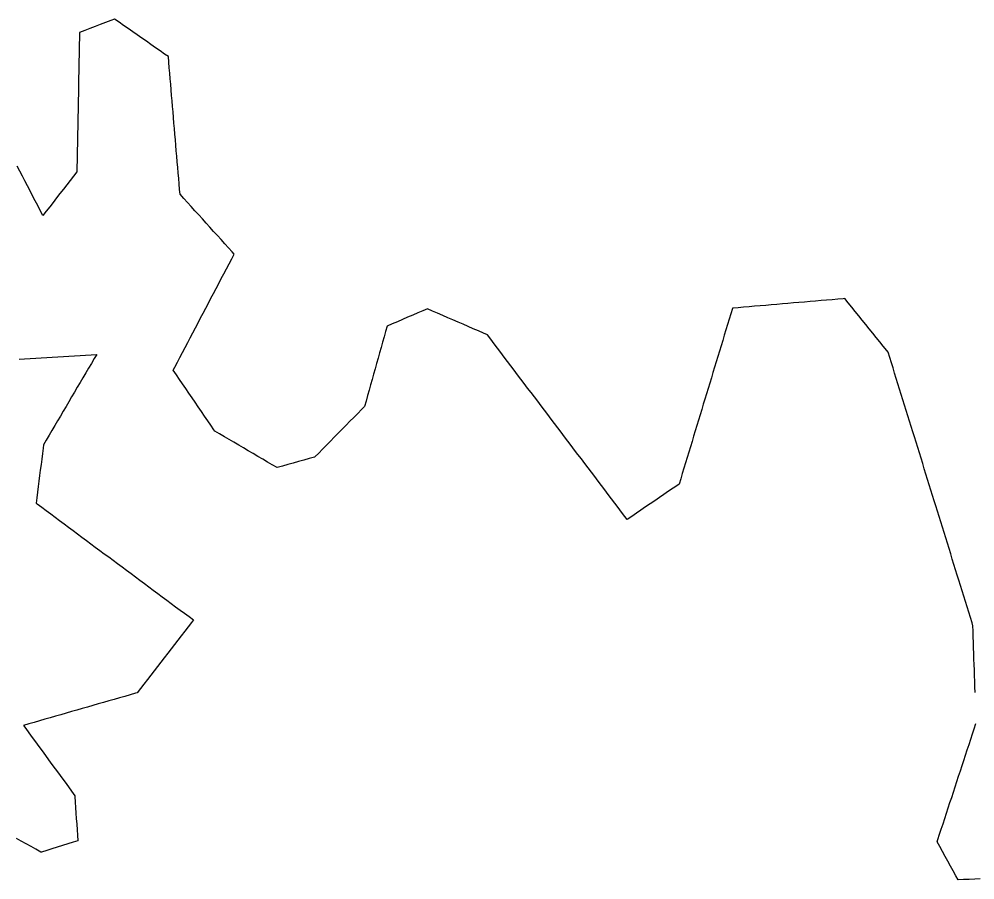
# Model space of a CAD drawing. Header units: millimetres. Extents: x 32 to 3054, y 42 to 5568.
# Drawn here: x 811.7 to 983.6, y 4592.3 to 4747.1 of the extents above; entities that cross this region are included whole.
import ezdxf

# ---------------------------------------------------------------- set-up
doc = ezdxf.new("R2010")
doc.units = ezdxf.units.MM
doc.layers.add('ALL_ISLANDS', color=7, linetype='Continuous')
doc.layers.add('OUTLINE_ISLAND_01', color=7, linetype='Continuous')

msp = doc.modelspace()

# ---------------------------------------------------------------- linework, layer by layer
at = {"layer": 'ALL_ISLANDS'}
for points in [[(983.6622, 4626.0036), (983.6321, 4627.0032), (983.6019, 4628.0027), (983.5718, 4629.0022), (983.5417, 4630.0018), (983.5116, 4631.0013), (983.4814, 4632.0009), (983.4513, 4633.0004), (983.4212, 4634), (983.3911, 4634.9995), (983.3609, 4635.9991), (983.3308, 4636.9986), (983.3007, 4637.9982), (983.1376, 4638.5235), (982.8412, 4639.4786), (982.5448, 4640.4336), (982.2484, 4641.3887), (981.9519, 4642.3437), (981.6555, 4643.2988), (981.3591, 4644.2539), (981.0627, 4645.2089), (980.7662, 4646.164), (980.4698, 4647.119), (980.1734, 4648.0741), (979.877, 4649.0291), (979.5805, 4649.9842), (979.2841, 4650.9393), (978.9877, 4651.8943), (978.6913, 4652.8494), (978.3949, 4653.8044), (978.0984, 4654.7595), (977.802, 4655.7145), (977.5056, 4656.6696), (977.2092, 4657.6246), (976.9127, 4658.5797), (976.6163, 4659.5348), (976.3199, 4660.4898), (976.0235, 4661.4449), (975.727, 4662.3999), (975.4306, 4663.355), (975.1342, 4664.31), (974.8378, 4665.2651), (974.5414, 4666.2202), (974.2449, 4667.1752), (973.9485, 4668.1303), (973.6521, 4669.0853), (973.3557, 4670.0404), (973.0592, 4670.9954), (972.7628, 4671.9505), (972.4664, 4672.9056), (972.17, 4673.8606), (971.8736, 4674.8157), (971.5771, 4675.7707), (971.2807, 4676.7258), (970.9843, 4677.6808), (970.6879, 4678.6359), (970.3914, 4679.591), (970.095, 4680.546), (969.7986, 4681.5011), (969.5022, 4682.4561), (969.2057, 4683.4112), (968.9093, 4684.3662), (968.6129, 4685.3213), (968.3165, 4686.2764), (968.0201, 4687.2314), (967.7855, 4687.5207), (967.1557, 4688.2974), (966.5259, 4689.0742), (965.8961, 4689.851), (965.2664, 4690.6277), (964.6366, 4691.4045), (964.0068, 4692.1812), (963.377, 4692.958), (962.7472, 4693.7348), (962.1174, 4694.5115), (961.4876, 4695.2883), (960.8578, 4696.0651), (960.228, 4696.8418), (959.9537, 4696.8186), (958.9573, 4696.7342), (957.9609, 4696.6498), (956.9644, 4696.5654), (955.968, 4696.481), (954.9716, 4696.3966), (953.9751, 4696.3123), (952.9787, 4696.2279), (951.9823, 4696.1435), (950.9858, 4696.0591), (949.9894, 4695.9747), (948.993, 4695.8903), (947.9966, 4695.8059), (947.0001, 4695.7215), (946.0037, 4695.6371), (945.0073, 4695.5527), (944.0108, 4695.4683), (943.0144, 4695.384), (942.018, 4695.2996), (941.0215, 4695.2152), (940.0251, 4695.1308), (940.0009, 4695.0512), (939.7104, 4694.0944), (939.4199, 4693.1375), (939.1293, 4692.1807), (938.8388, 4691.2238), (938.5482, 4690.2669), (938.2577, 4689.3101), (937.9671, 4688.3532), (937.6766, 4687.3964), (937.386, 4686.4395), (937.0955, 4685.4826), (936.805, 4684.5258), (936.5144, 4683.5689), (936.2239, 4682.612), (935.9333, 4681.6552), (935.6428, 4680.6983), (935.3522, 4679.7415), (935.0617, 4678.7846), (934.7712, 4677.8277), (934.4806, 4676.8709), (934.1901, 4675.914), (933.8995, 4674.9571), (933.609, 4674.0003), (933.3184, 4673.0434), (933.0279, 4672.0866), (932.7374, 4671.1297), (932.4468, 4670.1728), (932.1563, 4669.216), (931.8657, 4668.2591), (931.5752, 4667.3023), (931.2846, 4666.3454), (930.9941, 4665.3885), (930.7035, 4664.4317), (930.413, 4663.4748), (930.1665, 4663.3068), (929.3402, 4662.7436), (928.5139, 4662.1804), (927.6876, 4661.6172), (926.8613, 4661.0539), (926.035, 4660.4907), (925.2087, 4659.9275), (924.3824, 4659.3643), (923.5561, 4658.801), (922.7298, 4658.2378), (921.9035, 4657.6746), (921.0772, 4657.1114), (920.6738, 4657.644), (920.0701, 4658.4411), (919.4663, 4659.2383), (918.8625, 4660.0355), (918.2588, 4660.8326), (917.655, 4661.6298), (917.0513, 4662.427), (916.4475, 4663.2241), (915.8438, 4664.0213), (915.24, 4664.8185), (914.6362, 4665.6156), (914.0325, 4666.4128), (913.4287, 4667.21), (912.825, 4668.0071), (912.2212, 4668.8043), (911.6175, 4669.6015), (911.0137, 4670.3986), (910.4099, 4671.1958), (909.8062, 4671.993), (909.2024, 4672.7901), (908.5987, 4673.5873), (907.9949, 4674.3845), (907.3912, 4675.1817), (906.7874, 4675.9788), (906.1836, 4676.776), (905.5799, 4677.5732), (904.9761, 4678.3703), (904.3724, 4679.1675), (903.7686, 4679.9647), (903.1649, 4680.7618), (902.5611, 4681.559), (901.9573, 4682.3562), (901.3536, 4683.1533), (900.7498, 4683.9505), (900.1461, 4684.7477), (899.5423, 4685.5448), (898.9386, 4686.342), (898.3348, 4687.1392), (897.731, 4687.9363), (897.1273, 4688.7335), (896.5235, 4689.5307), (895.9198, 4690.3278), (895.2214, 4690.6308), (894.304, 4691.0287), (893.3866, 4691.4267), (892.4692, 4691.8246), (891.5518, 4692.2226), (890.6344, 4692.6205), (889.717, 4693.0184), (888.7995, 4693.4164), (887.8821, 4693.8143), (886.9647, 4694.2123), (886.0473, 4694.6102), (885.1299, 4695.0082), (884.3146, 4694.6605), (883.3947, 4694.2683), (882.4749, 4693.8761), (881.555, 4693.4838), (880.6351, 4693.0916), (879.7153, 4692.6994), (878.7954, 4692.3072), (877.8755, 4691.9149), (877.8733, 4691.9071), (877.6039, 4690.9441), (877.3344, 4689.9811), (877.065, 4689.0181), (876.7955, 4688.0551), (876.526, 4687.092), (876.2566, 4686.129), (875.9871, 4685.166), (875.7177, 4684.203), (875.4482, 4683.24), (875.1787, 4682.277), (874.9093, 4681.314), (874.6398, 4680.351), (874.3704, 4679.388), (874.1009, 4678.4249), (873.8315, 4677.4619), (873.2854, 4676.9072), (872.5839, 4676.1945), (871.8824, 4675.4818), (871.1809, 4674.7692), (870.4794, 4674.0565), (869.7779, 4673.3438), (869.0764, 4672.6311), (868.3749, 4671.9185), (867.6734, 4671.2058), (866.9719, 4670.4931), (866.2704, 4669.7805), (865.5689, 4669.0678), (864.8674, 4668.3551), (864.8241, 4668.3428), (863.8621, 4668.0698), (862.9001, 4667.7967), (861.9381, 4667.5237), (860.9761, 4667.2507), (860.0141, 4666.9776), (859.052, 4666.7046), (858.09, 4666.4315), (858.0767, 4666.4393), (857.214, 4666.945), (856.3512, 4667.4506), (855.4885, 4667.9562), (854.6257, 4668.4619), (853.763, 4668.9675), (852.9002, 4669.4731), (852.0375, 4669.9787), (851.1747, 4670.4844), (850.312, 4670.99), (849.4492, 4671.4956), (848.5865, 4672.0013), (847.7237, 4672.5069), (846.861, 4673.0125), (846.7131, 4673.2297), (846.1501, 4674.0561), (845.5872, 4674.8826), (845.0242, 4675.7091), (844.4612, 4676.5356), (843.8983, 4677.3621), (843.3353, 4678.1886), (842.7723, 4679.015), (842.2094, 4679.8415), (841.6464, 4680.668), (841.0835, 4681.4945), (840.5205, 4682.321), (839.9575, 4683.1474), (839.3946, 4683.9739), (839.6742, 4684.5065), (840.1391, 4685.3918), (840.604, 4686.2772), (841.0689, 4687.1626), (841.5338, 4688.048), (841.9986, 4688.9333), (842.4635, 4689.8187), (842.9284, 4690.7041), (843.3933, 4691.5894), (843.8582, 4692.4748), (844.3231, 4693.3602), (844.788, 4694.2455), (845.2529, 4695.1309), (845.7178, 4696.0163), (846.1826, 4696.9016), (846.6475, 4697.787), (847.1124, 4698.6724), (847.5773, 4699.5577), (848.0422, 4700.4431), (848.5071, 4701.3285), (848.972, 4702.2139), (849.4369, 4703.0992), (849.9018, 4703.9846), (850.3666, 4704.87), (850.0203, 4705.2511), (849.3478, 4705.9912), (848.6754, 4706.7313), (848.0029, 4707.4715), (847.3304, 4708.2116), (846.6579, 4708.9517), (845.9854, 4709.6918), (845.3129, 4710.4319), (844.6405, 4711.172), (843.968, 4711.9121), (843.2955, 4712.6523), (842.623, 4713.3924), (841.9505, 4714.1325), (841.2781, 4714.8726), (840.6056, 4715.6127), (840.5329, 4716.4735), (840.4488, 4717.4699), (840.3647, 4718.4664), (840.2805, 4719.4628), (840.1964, 4720.4593), (840.1123, 4721.4557), (840.0282, 4722.4522), (839.944, 4723.4486), (839.8599, 4724.4451), (839.7758, 4725.4416), (839.6917, 4726.438), (839.6076, 4727.4345), (839.5234, 4728.4309), (839.4393, 4729.4274), (839.3552, 4730.4238), (839.2711, 4731.4203), (839.1869, 4732.4167), (839.1028, 4733.4132), (839.0187, 4734.4097), (838.9346, 4735.4061), (838.8504, 4736.4026), (838.7663, 4737.399), (838.6822, 4738.3955), (838.5981, 4739.3919), (838.514, 4740.3884), (837.8449, 4740.8537), (837.024, 4741.4247), (836.203, 4741.9956), (835.382, 4742.5666), (834.5611, 4743.1376), (833.7401, 4743.7085), (832.9191, 4744.2795), (832.0981, 4744.8505), (831.2772, 4745.4215), (830.4562, 4745.9924), (829.6352, 4746.5634), (828.8143, 4747.1344), (828.1367, 4746.8773), (827.2017, 4746.5226), (826.2667, 4746.1679), (825.3318, 4745.8132), (824.3968, 4745.4585), (823.4618, 4745.1038), (822.5268, 4744.7491), (822.5245, 4744.6318), (822.5051, 4743.632), (822.4857, 4742.6322), (822.4662, 4741.6324), (822.4468, 4740.6326), (822.4273, 4739.6328), (822.4079, 4738.633), (822.3885, 4737.6332), (822.369, 4736.6334), (822.3496, 4735.6335), (822.3302, 4734.6337), (822.3107, 4733.6339), (822.2913, 4732.6341), (822.2718, 4731.6343), (822.2524, 4730.6345), (822.233, 4729.6347), (822.2135, 4728.6349), (822.1941, 4727.6351), (822.1747, 4726.6352), (822.1552, 4725.6354), (822.1358, 4724.6356), (822.1163, 4723.6358), (822.0969, 4722.636), (822.0775, 4721.6362), (822.058, 4720.6364), (822.0386, 4719.6366), (821.4608, 4718.8949), (820.8463, 4718.106), (820.2317, 4717.3172), (819.6172, 4716.5283), (819.0027, 4715.7394), (818.3881, 4714.9505), (817.7736, 4714.1616), (817.159, 4713.3727), (816.5445, 4712.5839), (815.9299, 4711.795), (815.9274, 4711.7999), (815.4659, 4712.687), (815.0045, 4713.5742), (814.543, 4714.4613), (814.0815, 4715.3485), (813.62, 4716.2356), (813.1586, 4717.1228), (812.6971, 4718.01), (812.2356, 4718.8971), (811.7742, 4719.7843), (811.3127, 4720.6714)], [(811.6417, 4685.9502), (812.6398, 4686.012), (813.6379, 4686.0738), (814.6359, 4686.1356), (815.634, 4686.1974), (816.6321, 4686.2592), (817.6302, 4686.321), (818.6283, 4686.3828), (819.6264, 4686.4447), (820.6245, 4686.5065), (821.6226, 4686.5683), (822.6206, 4686.6301), (823.6187, 4686.6919), (824.6168, 4686.7537), (825.6149, 4686.8155), (825.1672, 4686.0556), (824.6596, 4685.194), (824.152, 4684.3324), (823.6444, 4683.4708), (823.1368, 4682.6093), (822.6292, 4681.7477), (822.1216, 4680.8861), (821.614, 4680.0245), (821.1064, 4679.1629), (820.5989, 4678.3013), (820.0913, 4677.4397), (819.5837, 4676.5781), (819.0761, 4675.7165), (818.5685, 4674.8549), (818.0609, 4673.9933), (817.5533, 4673.1317), (817.0457, 4672.2701), (816.5381, 4671.4085), (816.0305, 4670.5469), (815.9585, 4669.9609), (815.8367, 4668.9683), (815.7148, 4667.9758), (815.593, 4666.9832), (815.4711, 4665.9907), (815.3493, 4664.9981), (815.2274, 4664.0056), (815.1056, 4663.013), (814.9837, 4662.0205), (814.8619, 4661.0279), (814.74, 4660.0354), (814.9288, 4659.8953), (815.7317, 4659.2992), (816.5347, 4658.7032), (817.3377, 4658.1072), (818.1406, 4657.5111), (818.9436, 4656.9151), (819.7465, 4656.3191), (820.5495, 4655.723), (821.3525, 4655.127), (822.1554, 4654.531), (822.9584, 4653.9349), (823.7613, 4653.3389), (824.5643, 4652.7429), (825.3673, 4652.1468), (826.1702, 4651.5508), (826.9732, 4650.9548), (827.7761, 4650.3587), (828.5791, 4649.7627), (829.3821, 4649.1667), (830.185, 4648.5706), (830.988, 4647.9746), (831.7909, 4647.3786), (832.5939, 4646.7825), (833.3969, 4646.1865), (834.1998, 4645.5905), (835.0028, 4644.9944), (835.8057, 4644.3984), (836.6087, 4643.8024), (837.4116, 4643.2063), (838.2146, 4642.6103), (839.0176, 4642.0143), (839.8205, 4641.4182), (840.6235, 4640.8222), (841.4264, 4640.2262), (842.2294, 4639.6301), (843.0324, 4639.0341), (842.6775, 4638.575), (842.0659, 4637.7839), (841.4543, 4636.9927), (840.8427, 4636.2015), (840.2311, 4635.4104), (839.6196, 4634.6192), (839.008, 4633.828), (838.3964, 4633.0368), (837.7848, 4632.2457), (837.1732, 4631.4545), (836.5616, 4630.6633), (835.95, 4629.8721), (835.3384, 4629.081), (834.7268, 4628.2898), (834.1152, 4627.4986), (833.5036, 4626.7075), (832.892, 4625.9163), (832.6232, 4625.8393), (831.6618, 4625.5641), (830.7004, 4625.2888), (829.739, 4625.0136), (828.7777, 4624.7383), (827.8163, 4624.4631), (826.8549, 4624.1879), (825.8935, 4623.9126), (824.9322, 4623.6374), (823.9708, 4623.3621), (823.0094, 4623.0869), (822.048, 4622.8116), (821.0867, 4622.5364), (820.1253, 4622.2612), (819.1639, 4621.9859), (818.2025, 4621.7107), (817.2412, 4621.4354), (816.2798, 4621.1602), (815.3184, 4620.8849), (814.3571, 4620.6097), (813.3957, 4620.3345), (812.4343, 4620.0592), (812.8362, 4619.5098), (813.4266, 4618.7027), (814.017, 4617.8956), (814.6074, 4617.0885), (815.1978, 4616.2814), (815.7882, 4615.4743), (816.3787, 4614.6672), (816.9691, 4613.8601), (817.5595, 4613.053), (818.1499, 4612.2459), (818.7403, 4611.4388), (819.3307, 4610.6317), (819.9211, 4609.8246), (820.5115, 4609.0175), (821.102, 4608.2104), (821.6924, 4607.4033), (821.7005, 4607.2726), (821.7625, 4606.2745), (821.8245, 4605.2764), (821.8865, 4604.2783), (821.9485, 4603.2802), (822.0105, 4602.2822), (822.0725, 4601.2841), (822.1345, 4600.286), (822.1964, 4599.2879), (821.3809, 4599.0307), (820.4272, 4598.7299), (819.4735, 4598.4291), (818.5198, 4598.1284), (817.5661, 4597.8276), (816.6124, 4597.5268), (815.6587, 4597.226), (815.5579, 4597.2814), (814.6813, 4597.7627), (813.8048, 4598.2441), (812.9282, 4598.7254), (812.0517, 4599.2067), (811.1751, 4599.688)], [(984.6048, 4592.4592), (983.606, 4592.4107), (982.6072, 4592.3623), (981.6083, 4592.3138), (980.6095, 4592.2654), (980.2148, 4592.9864), (979.7346, 4593.8635), (979.2544, 4594.7407), (978.7742, 4595.6179), (978.294, 4596.495), (977.8138, 4597.3722), (977.3336, 4598.2494), (976.8534, 4599.1265), (976.98, 4599.5127), (977.2914, 4600.463), (977.6027, 4601.4133), (977.9141, 4602.3635), (978.2255, 4603.3138), (978.5369, 4604.2641), (978.8483, 4605.2144), (979.1597, 4606.1647), (979.4711, 4607.115), (979.7825, 4608.0652), (980.0939, 4609.0155), (980.4052, 4609.9658), (980.7166, 4610.9161), (981.028, 4611.8664), (981.3394, 4612.8166), (981.6508, 4613.7669), (981.9622, 4614.7172), (982.2736, 4615.6675), (982.585, 4616.6178), (982.8963, 4617.5681), (983.2077, 4618.5183), (983.5191, 4619.4686), (983.8305, 4620.4189)]]:
    msp.add_lwpolyline(points, dxfattribs=at)
at = {"layer": 'OUTLINE_ISLAND_01'}
for points in [[(983.6622, 4626.0036), (983.6321, 4627.0032), (983.6019, 4628.0027), (983.5718, 4629.0022), (983.5417, 4630.0018), (983.5116, 4631.0013), (983.4814, 4632.0009), (983.4513, 4633.0004), (983.4212, 4634), (983.3911, 4634.9995), (983.3609, 4635.9991), (983.3308, 4636.9986), (983.3007, 4637.9982), (983.1376, 4638.5235), (982.8412, 4639.4786), (982.5448, 4640.4336), (982.2484, 4641.3887), (981.9519, 4642.3437), (981.6555, 4643.2988), (981.3591, 4644.2539), (981.0627, 4645.2089), (980.7662, 4646.164), (980.4698, 4647.119), (980.1734, 4648.0741), (979.877, 4649.0291), (979.5805, 4649.9842), (979.2841, 4650.9393), (978.9877, 4651.8943), (978.6913, 4652.8494), (978.3949, 4653.8044), (978.0984, 4654.7595), (977.802, 4655.7145), (977.5056, 4656.6696), (977.2092, 4657.6246), (976.9127, 4658.5797), (976.6163, 4659.5348), (976.3199, 4660.4898), (976.0235, 4661.4449), (975.727, 4662.3999), (975.4306, 4663.355), (975.1342, 4664.31), (974.8378, 4665.2651), (974.5414, 4666.2202), (974.2449, 4667.1752), (973.9485, 4668.1303), (973.6521, 4669.0853), (973.3557, 4670.0404), (973.0592, 4670.9954), (972.7628, 4671.9505), (972.4664, 4672.9056), (972.17, 4673.8606), (971.8736, 4674.8157), (971.5771, 4675.7707), (971.2807, 4676.7258), (970.9843, 4677.6808), (970.6879, 4678.6359), (970.3914, 4679.591), (970.095, 4680.546), (969.7986, 4681.5011), (969.5022, 4682.4561), (969.2057, 4683.4112), (968.9093, 4684.3662), (968.6129, 4685.3213), (968.3165, 4686.2764), (968.0201, 4687.2314), (967.7855, 4687.5207), (967.1557, 4688.2974), (966.5259, 4689.0742), (965.8961, 4689.851), (965.2664, 4690.6277), (964.6366, 4691.4045), (964.0068, 4692.1812), (963.377, 4692.958), (962.7472, 4693.7348), (962.1174, 4694.5115), (961.4876, 4695.2883), (960.8578, 4696.0651), (960.228, 4696.8418), (959.9537, 4696.8186), (958.9573, 4696.7342), (957.9609, 4696.6498), (956.9644, 4696.5654), (955.968, 4696.481), (954.9716, 4696.3966), (953.9751, 4696.3123), (952.9787, 4696.2279), (951.9823, 4696.1435), (950.9858, 4696.0591), (949.9894, 4695.9747), (948.993, 4695.8903), (947.9966, 4695.8059), (947.0001, 4695.7215), (946.0037, 4695.6371), (945.0073, 4695.5527), (944.0108, 4695.4683), (943.0144, 4695.384), (942.018, 4695.2996), (941.0215, 4695.2152), (940.0251, 4695.1308), (940.0009, 4695.0512), (939.7104, 4694.0944), (939.4199, 4693.1375), (939.1293, 4692.1807), (938.8388, 4691.2238), (938.5482, 4690.2669), (938.2577, 4689.3101), (937.9671, 4688.3532), (937.6766, 4687.3964), (937.386, 4686.4395), (937.0955, 4685.4826), (936.805, 4684.5258), (936.5144, 4683.5689), (936.2239, 4682.612), (935.9333, 4681.6552), (935.6428, 4680.6983), (935.3522, 4679.7415), (935.0617, 4678.7846), (934.7712, 4677.8277), (934.4806, 4676.8709), (934.1901, 4675.914), (933.8995, 4674.9571), (933.609, 4674.0003), (933.3184, 4673.0434), (933.0279, 4672.0866), (932.7374, 4671.1297), (932.4468, 4670.1728), (932.1563, 4669.216), (931.8657, 4668.2591), (931.5752, 4667.3023), (931.2846, 4666.3454), (930.9941, 4665.3885), (930.7035, 4664.4317), (930.413, 4663.4748), (930.1665, 4663.3068), (929.3402, 4662.7436), (928.5139, 4662.1804), (927.6876, 4661.6172), (926.8613, 4661.0539), (926.035, 4660.4907), (925.2087, 4659.9275), (924.3824, 4659.3643), (923.5561, 4658.801), (922.7298, 4658.2378), (921.9035, 4657.6746), (921.0772, 4657.1114), (920.6738, 4657.644), (920.0701, 4658.4411), (919.4663, 4659.2383), (918.8625, 4660.0355), (918.2588, 4660.8326), (917.655, 4661.6298), (917.0513, 4662.427), (916.4475, 4663.2241), (915.8438, 4664.0213), (915.24, 4664.8185), (914.6362, 4665.6156), (914.0325, 4666.4128), (913.4287, 4667.21), (912.825, 4668.0071), (912.2212, 4668.8043), (911.6175, 4669.6015), (911.0137, 4670.3986), (910.4099, 4671.1958), (909.8062, 4671.993), (909.2024, 4672.7901), (908.5987, 4673.5873), (907.9949, 4674.3845), (907.3912, 4675.1817), (906.7874, 4675.9788), (906.1836, 4676.776), (905.5799, 4677.5732), (904.9761, 4678.3703), (904.3724, 4679.1675), (903.7686, 4679.9647), (903.1649, 4680.7618), (902.5611, 4681.559), (901.9573, 4682.3562), (901.3536, 4683.1533), (900.7498, 4683.9505), (900.1461, 4684.7477), (899.5423, 4685.5448), (898.9386, 4686.342), (898.3348, 4687.1392), (897.731, 4687.9363), (897.1273, 4688.7335), (896.5235, 4689.5307), (895.9198, 4690.3278), (895.2214, 4690.6308), (894.304, 4691.0287), (893.3866, 4691.4267), (892.4692, 4691.8246), (891.5518, 4692.2226), (890.6344, 4692.6205), (889.717, 4693.0184), (888.7995, 4693.4164), (887.8821, 4693.8143), (886.9647, 4694.2123), (886.0473, 4694.6102), (885.1299, 4695.0082), (884.3146, 4694.6605), (883.3947, 4694.2683), (882.4749, 4693.8761), (881.555, 4693.4838), (880.6351, 4693.0916), (879.7153, 4692.6994), (878.7954, 4692.3072), (877.8755, 4691.9149), (877.8733, 4691.9071), (877.6039, 4690.9441), (877.3344, 4689.9811), (877.065, 4689.0181), (876.7955, 4688.0551), (876.526, 4687.092), (876.2566, 4686.129), (875.9871, 4685.166), (875.7177, 4684.203), (875.4482, 4683.24), (875.1787, 4682.277), (874.9093, 4681.314), (874.6398, 4680.351), (874.3704, 4679.388), (874.1009, 4678.4249), (873.8315, 4677.4619), (873.2854, 4676.9072), (872.5839, 4676.1945), (871.8824, 4675.4818), (871.1809, 4674.7692), (870.4794, 4674.0565), (869.7779, 4673.3438), (869.0764, 4672.6311), (868.3749, 4671.9185), (867.6734, 4671.2058), (866.9719, 4670.4931), (866.2704, 4669.7805), (865.5689, 4669.0678), (864.8674, 4668.3551), (864.8241, 4668.3428), (863.8621, 4668.0698), (862.9001, 4667.7967), (861.9381, 4667.5237), (860.9761, 4667.2507), (860.0141, 4666.9776), (859.052, 4666.7046), (858.09, 4666.4315), (858.0767, 4666.4393), (857.214, 4666.945), (856.3512, 4667.4506), (855.4885, 4667.9562), (854.6257, 4668.4619), (853.763, 4668.9675), (852.9002, 4669.4731), (852.0375, 4669.9787), (851.1747, 4670.4844), (850.312, 4670.99), (849.4492, 4671.4956), (848.5865, 4672.0013), (847.7237, 4672.5069), (846.861, 4673.0125), (846.7131, 4673.2297), (846.1501, 4674.0561), (845.5872, 4674.8826), (845.0242, 4675.7091), (844.4612, 4676.5356), (843.8983, 4677.3621), (843.3353, 4678.1886), (842.7723, 4679.015), (842.2094, 4679.8415), (841.6464, 4680.668), (841.0835, 4681.4945), (840.5205, 4682.321), (839.9575, 4683.1474), (839.3946, 4683.9739), (839.6742, 4684.5065), (840.1391, 4685.3918), (840.604, 4686.2772), (841.0689, 4687.1626), (841.5338, 4688.048), (841.9986, 4688.9333), (842.4635, 4689.8187), (842.9284, 4690.7041), (843.3933, 4691.5894), (843.8582, 4692.4748), (844.3231, 4693.3602), (844.788, 4694.2455), (845.2529, 4695.1309), (845.7178, 4696.0163), (846.1826, 4696.9016), (846.6475, 4697.787), (847.1124, 4698.6724), (847.5773, 4699.5577), (848.0422, 4700.4431), (848.5071, 4701.3285), (848.972, 4702.2139), (849.4369, 4703.0992), (849.9018, 4703.9846), (850.3666, 4704.87), (850.0203, 4705.2511), (849.3478, 4705.9912), (848.6754, 4706.7313), (848.0029, 4707.4715), (847.3304, 4708.2116), (846.6579, 4708.9517), (845.9854, 4709.6918), (845.3129, 4710.4319), (844.6405, 4711.172), (843.968, 4711.9121), (843.2955, 4712.6523), (842.623, 4713.3924), (841.9505, 4714.1325), (841.2781, 4714.8726), (840.6056, 4715.6127), (840.5329, 4716.4735), (840.4488, 4717.4699), (840.3647, 4718.4664), (840.2805, 4719.4628), (840.1964, 4720.4593), (840.1123, 4721.4557), (840.0282, 4722.4522), (839.944, 4723.4486), (839.8599, 4724.4451), (839.7758, 4725.4416), (839.6917, 4726.438), (839.6076, 4727.4345), (839.5234, 4728.4309), (839.4393, 4729.4274), (839.3552, 4730.4238), (839.2711, 4731.4203), (839.1869, 4732.4167), (839.1028, 4733.4132), (839.0187, 4734.4097), (838.9346, 4735.4061), (838.8504, 4736.4026), (838.7663, 4737.399), (838.6822, 4738.3955), (838.5981, 4739.3919), (838.514, 4740.3884), (837.8449, 4740.8537), (837.024, 4741.4247), (836.203, 4741.9956), (835.382, 4742.5666), (834.5611, 4743.1376), (833.7401, 4743.7085), (832.9191, 4744.2795), (832.0981, 4744.8505), (831.2772, 4745.4215), (830.4562, 4745.9924), (829.6352, 4746.5634), (828.8143, 4747.1344), (828.1367, 4746.8773), (827.2017, 4746.5226), (826.2667, 4746.1679), (825.3318, 4745.8132), (824.3968, 4745.4585), (823.4618, 4745.1038), (822.5268, 4744.7491), (822.5245, 4744.6318), (822.5051, 4743.632), (822.4857, 4742.6322), (822.4662, 4741.6324), (822.4468, 4740.6326), (822.4273, 4739.6328), (822.4079, 4738.633), (822.3885, 4737.6332), (822.369, 4736.6334), (822.3496, 4735.6335), (822.3302, 4734.6337), (822.3107, 4733.6339), (822.2913, 4732.6341), (822.2718, 4731.6343), (822.2524, 4730.6345), (822.233, 4729.6347), (822.2135, 4728.6349), (822.1941, 4727.6351), (822.1747, 4726.6352), (822.1552, 4725.6354), (822.1358, 4724.6356), (822.1163, 4723.6358), (822.0969, 4722.636), (822.0775, 4721.6362), (822.058, 4720.6364), (822.0386, 4719.6366), (821.4608, 4718.8949), (820.8463, 4718.106), (820.2317, 4717.3172), (819.6172, 4716.5283), (819.0027, 4715.7394), (818.3881, 4714.9505), (817.7736, 4714.1616), (817.159, 4713.3727), (816.5445, 4712.5839), (815.9299, 4711.795), (815.9274, 4711.7999), (815.4659, 4712.687), (815.0045, 4713.5742), (814.543, 4714.4613), (814.0815, 4715.3485), (813.62, 4716.2356), (813.1586, 4717.1228), (812.6971, 4718.01), (812.2356, 4718.8971), (811.7742, 4719.7843), (811.3127, 4720.6714)], [(811.6417, 4685.9502), (812.6398, 4686.012), (813.6379, 4686.0738), (814.6359, 4686.1356), (815.634, 4686.1974), (816.6321, 4686.2592), (817.6302, 4686.321), (818.6283, 4686.3828), (819.6264, 4686.4447), (820.6245, 4686.5065), (821.6226, 4686.5683), (822.6206, 4686.6301), (823.6187, 4686.6919), (824.6168, 4686.7537), (825.6149, 4686.8155), (825.1672, 4686.0556), (824.6596, 4685.194), (824.152, 4684.3324), (823.6444, 4683.4708), (823.1368, 4682.6093), (822.6292, 4681.7477), (822.1216, 4680.8861), (821.614, 4680.0245), (821.1064, 4679.1629), (820.5989, 4678.3013), (820.0913, 4677.4397), (819.5837, 4676.5781), (819.0761, 4675.7165), (818.5685, 4674.8549), (818.0609, 4673.9933), (817.5533, 4673.1317), (817.0457, 4672.2701), (816.5381, 4671.4085), (816.0305, 4670.5469), (815.9585, 4669.9609), (815.8367, 4668.9683), (815.7148, 4667.9758), (815.593, 4666.9832), (815.4711, 4665.9907), (815.3493, 4664.9981), (815.2274, 4664.0056), (815.1056, 4663.013), (814.9837, 4662.0205), (814.8619, 4661.0279), (814.74, 4660.0354), (814.9288, 4659.8953), (815.7317, 4659.2992), (816.5347, 4658.7032), (817.3377, 4658.1072), (818.1406, 4657.5111), (818.9436, 4656.9151), (819.7465, 4656.3191), (820.5495, 4655.723), (821.3525, 4655.127), (822.1554, 4654.531), (822.9584, 4653.9349), (823.7613, 4653.3389), (824.5643, 4652.7429), (825.3673, 4652.1468), (826.1702, 4651.5508), (826.9732, 4650.9548), (827.7761, 4650.3587), (828.5791, 4649.7627), (829.3821, 4649.1667), (830.185, 4648.5706), (830.988, 4647.9746), (831.7909, 4647.3786), (832.5939, 4646.7825), (833.3969, 4646.1865), (834.1998, 4645.5905), (835.0028, 4644.9944), (835.8057, 4644.3984), (836.6087, 4643.8024), (837.4116, 4643.2063), (838.2146, 4642.6103), (839.0176, 4642.0143), (839.8205, 4641.4182), (840.6235, 4640.8222), (841.4264, 4640.2262), (842.2294, 4639.6301), (843.0324, 4639.0341), (842.6775, 4638.575), (842.0659, 4637.7839), (841.4543, 4636.9927), (840.8427, 4636.2015), (840.2311, 4635.4104), (839.6196, 4634.6192), (839.008, 4633.828), (838.3964, 4633.0368), (837.7848, 4632.2457), (837.1732, 4631.4545), (836.5616, 4630.6633), (835.95, 4629.8721), (835.3384, 4629.081), (834.7268, 4628.2898), (834.1152, 4627.4986), (833.5036, 4626.7075), (832.892, 4625.9163), (832.6232, 4625.8393), (831.6618, 4625.5641), (830.7004, 4625.2888), (829.739, 4625.0136), (828.7777, 4624.7383), (827.8163, 4624.4631), (826.8549, 4624.1879), (825.8935, 4623.9126), (824.9322, 4623.6374), (823.9708, 4623.3621), (823.0094, 4623.0869), (822.048, 4622.8116), (821.0867, 4622.5364), (820.1253, 4622.2612), (819.1639, 4621.9859), (818.2025, 4621.7107), (817.2412, 4621.4354), (816.2798, 4621.1602), (815.3184, 4620.8849), (814.3571, 4620.6097), (813.3957, 4620.3345), (812.4343, 4620.0592), (812.8362, 4619.5098), (813.4266, 4618.7027), (814.017, 4617.8956), (814.6074, 4617.0885), (815.1978, 4616.2814), (815.7882, 4615.4743), (816.3787, 4614.6672), (816.9691, 4613.8601), (817.5595, 4613.053), (818.1499, 4612.2459), (818.7403, 4611.4388), (819.3307, 4610.6317), (819.9211, 4609.8246), (820.5115, 4609.0175), (821.102, 4608.2104), (821.6924, 4607.4033), (821.7005, 4607.2726), (821.7625, 4606.2745), (821.8245, 4605.2764), (821.8865, 4604.2783), (821.9485, 4603.2802), (822.0105, 4602.2822), (822.0725, 4601.2841), (822.1345, 4600.286), (822.1964, 4599.2879), (821.3809, 4599.0307), (820.4272, 4598.7299), (819.4735, 4598.4291), (818.5198, 4598.1284), (817.5661, 4597.8276), (816.6124, 4597.5268), (815.6587, 4597.226), (815.5579, 4597.2814), (814.6813, 4597.7627), (813.8048, 4598.2441), (812.9282, 4598.7254), (812.0517, 4599.2067), (811.1751, 4599.688)], [(984.6048, 4592.4592), (983.606, 4592.4107), (982.6072, 4592.3623), (981.6083, 4592.3138), (980.6095, 4592.2654), (980.2148, 4592.9864), (979.7346, 4593.8635), (979.2544, 4594.7407), (978.7742, 4595.6179), (978.294, 4596.495), (977.8138, 4597.3722), (977.3336, 4598.2494), (976.8534, 4599.1265), (976.98, 4599.5127), (977.2914, 4600.463), (977.6027, 4601.4133), (977.9141, 4602.3635), (978.2255, 4603.3138), (978.5369, 4604.2641), (978.8483, 4605.2144), (979.1597, 4606.1647), (979.4711, 4607.115), (979.7825, 4608.0652), (980.0939, 4609.0155), (980.4052, 4609.9658), (980.7166, 4610.9161), (981.028, 4611.8664), (981.3394, 4612.8166), (981.6508, 4613.7669), (981.9622, 4614.7172), (982.2736, 4615.6675), (982.585, 4616.6178), (982.8963, 4617.5681), (983.2077, 4618.5183), (983.5191, 4619.4686), (983.8305, 4620.4189)]]:
    msp.add_lwpolyline(points, dxfattribs=at)

doc.saveas('drawing.dxf')
